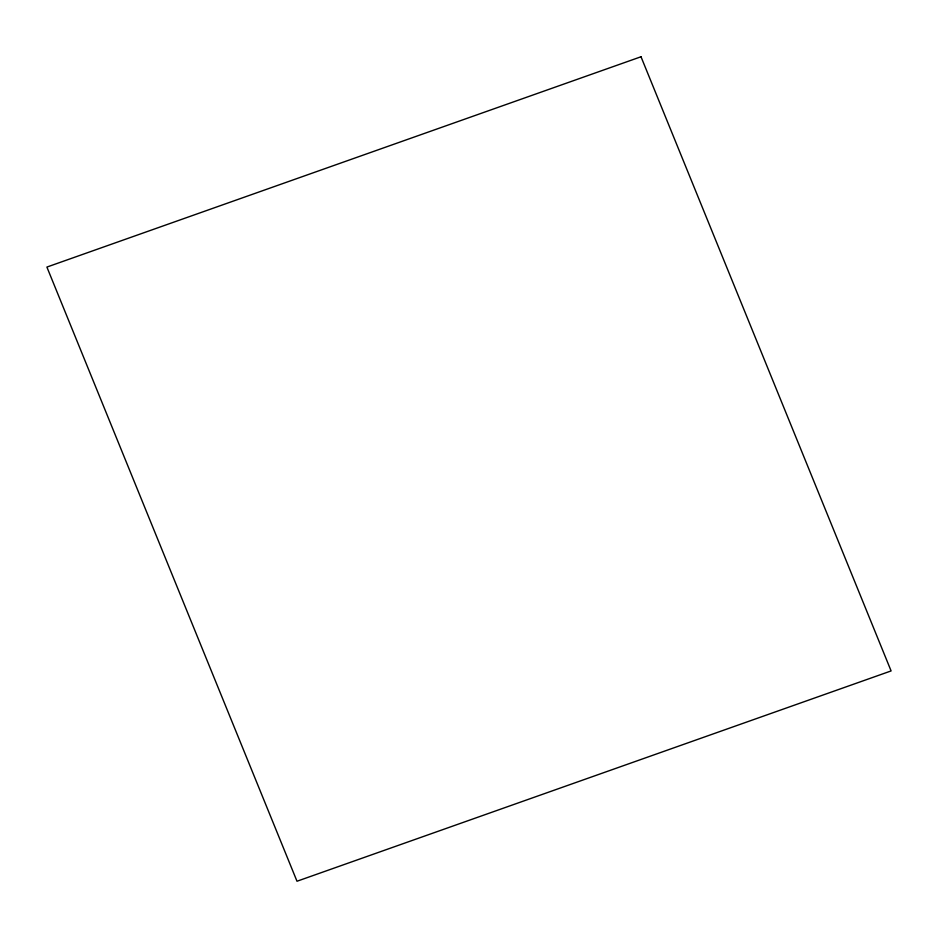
<?xml version="1.0" encoding="UTF-8"?>
<svg xmlns="http://www.w3.org/2000/svg" width="938" height="938" viewBox="0 0 938 938"><rect width="100%" height="100%" fill="white"/><g stroke="black" fill="none" stroke-linecap="round" stroke-linejoin="round"><path stroke-width="1.41" d="M641.006 56.761L46.9 267.072L296.994 881.239L891.1 670.928L641.006 56.761"/></g></svg>
